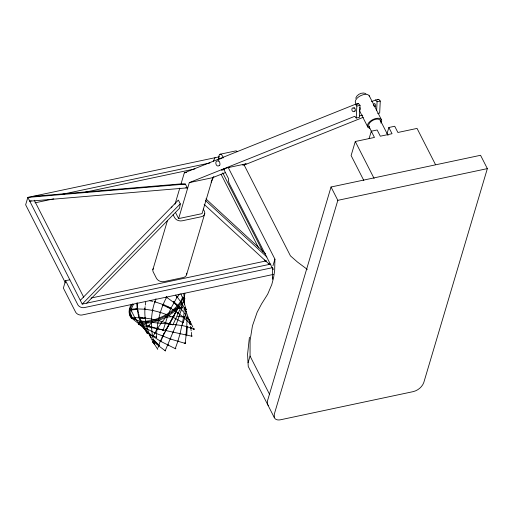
<?xml version="1.0" encoding="UTF-8"?>
<svg xmlns="http://www.w3.org/2000/svg" width="513" height="513" viewBox="0 0 513 513"><rect width="100%" height="100%" fill="white"/><g stroke="black" fill="none" stroke-linecap="round" stroke-linejoin="round"><path stroke-width="0.77" d="M184.481 308.108C184.238 306.928 185.417 308.262 184.449 307.947M184.481 304.575L184.481 298.951L183.744 293.718M173.875 316.239L173.285 316.367L162.762 336.259M137.49 308.679L130.95 309.243C130.36 309.987 131.007 310.25 130.565 309.288M147.782 332.86C146.577 332.591 147.808 333.303 147.539 332.937C146.795 333.2 147.847 332.43 147.289 333.219M146.481 328.628L146.75 328.403A0.802 0.571 -78.4 0 1 147 328.551L146.417 328.621L146.487 329.032M142.838 325.377C144.089 325.293 141.312 325.96 143.383 325.954C140.633 318.265 138.888 319.637 138.92 314.443M146.038 331.174L146.68 331.321L146.481 330.667M184.141 298.989C184.212 297.816 185.385 299.047 184.379 299.361C183.609 299.085 184.693 298.091 184.783 298.867C183.648 298.656 185.238 299.252 184.231 298.649M139.247 317.637C139.363 318.528 140.312 317.444 139.145 317.521C141.12 316.54 145.198 318.708 145.403 318.118M184.334 298.245C184.475 298.887 183.032 297.918 184.257 297.803M184.013 300.951C183.013 302.638 183.603 298.893 183.923 301.15M147.007 326.794L146.397 326.755L146.692 326.268M155.073 332.809C154.791 332.578 154.471 332.386 154.971 333.014M169.123 324.171L165.808 330.115C165.879 330.545 166.475 330.346 165.596 330.5L191.791 336.214L191.349 332.398M183.936 298.361L183.949 297.803M184.847 308.005L184.436 307.653M147.18 333.245L145.647 330.821C141.229 324.28 137.959 316.38 137.253 308.672M183.442 301.099C184.424 300.394 183.045 300.733 183.981 300.656M139.389 318.054L139.696 317.534M139.651 317.797L139.703 317.419M169.207 324.075C170.412 323.325 169.271 324.158 169.361 324.094M177.408 308.089L177.979 308.364L177.748 307.755M178.133 307.896C177.165 308.627 178.216 307.601 178.139 308.185M181.833 325.665L182.134 325.101L182.404 325.55M134.521 318.054C134.156 316.79 136.08 318.092 134.669 318.124C134.162 316.861 135.663 318.079 134.56 318.079M154.669 301.612L154.4 302.176M148.36 325.999C148.969 325.979 148.174 325.781 148.533 326.223M176.126 324.466C176.761 325.088 176.036 323.998 176.709 324.511M181.884 307.236C182.557 308.518 180.877 307.915 181.968 307.197M355.336 104.286L358.529 103.613L360.03 105.351L359.44 117.368L356.24 118.041L356.836 106.031L355.336 104.286L184.327 172.836L181.14 183.551M376.625 110.744L377.074 101.734L375.567 99.997L371.515 101.625M375.567 99.997L378.767 99.317L380.268 101.055L379.671 113.072L377.754 113.476M168.969 323.902L169.393 323.632L168.912 323.883M152.04 322.074L152.214 322.6L151.848 322.113M161.512 323.19C160.787 323.568 162.435 322.632 160.678 323.35M165.5 330.096C166.289 331.097 164.673 330.058 165.917 330.571M167.636 315.078L168.219 315.38M179.55 316.694L179.082 316.399L179.383 316.066M172.9 316.797L173.676 316.694M183.898 317.181L183.327 316.848L184.013 316.681M186.476 334.899L186.078 334.822L186.629 326.415L187.335 326.428L186.636 326.415M187.309 326.428L186.623 326.531L187.316 326.435L186.777 334.912L186.072 334.809M183.859 298.168L184.366 298.047M152.541 310.25L152.361 310.82M156.516 337.278L156.35 337.227C157.01 323.395 159.96 309.506 166.61 297.258L175.856 304.004M186.552 331.186L185.199 343.46L185.231 342.831L185.033 343.351L170.354 338.997L155.041 332.956M186.719 328.884L187.021 318.111M183.731 298.156L184.129 298.027M163.121 335.912L160.845 341.292M151.482 319.419L151.303 318.778L151.585 319.355M184.205 307.992L184.148 311.327M183.904 316.842L183.609 316.694L183.981 316.739M144.833 309.102L144.73 309.615M182.359 307.428C181.916 306.819 182.166 308.557 181.884 307.358M175.337 318.829C176.382 318.464 175.029 318.368 175.446 318.804M183.917 313.552L183.769 317.079M185.488 309.615L186.007 309.063L185.963 309.724M162.352 336.316L163.019 335.9M130.033 309.044L129.507 313.712L130.879 317.791M130.866 311.474L130.616 313.732L131.912 317.432M184.43 297.207L184.879 293.205M166.238 316.585L165.994 317.22L166.404 316.777M136.945 309.448L136.92 308.698M152.111 310.756L152.246 310.089M177.357 296.694C176.389 296.302 177.973 296.809 176.773 297.194M186.431 311.417C185.437 311.801 186.617 310.872 185.789 311.827C187.213 311.237 185.071 311.442 186.379 311.641M153.393 342.581C155.202 345.602 154.015 343.479 154.394 344.217C150.29 329.397 150.149 313.11 155.965 298.733M142.467 325.511L142.928 325.999L142.39 325.486M147.757 332.79L147.686 332.687A0.68 0.577 -34 0 0 147.391 332.527C147.314 334.861 147.744 332.103 143.268 325.697L142.742 325.979L142.717 325.428M171.073 308.595L170.694 308.159L170.579 308.512M167.668 345.102L168.174 344.96L167.975 345.403M272.698 277.135L272.454 279.168L272.692 267.735L273.102 269.556L229.17 183.327L228.413 180.833L228.548 178.678L223.533 168.848M144.999 309.262L144.403 308.941L144.762 309.095M145.198 309.679L144.499 309.23L145.108 308.999M153.105 342.113L152.727 342.267L153.06 342.03C147.289 331.283 143.775 318.919 145.115 306.665M145.307 305.139L145.698 302.08M180.326 333.816L180.268 333.232L180.262 333.835M135.054 317.637C133.784 318.599 135.252 316.662 134.855 318.105M159.21 345.505L153.676 339.869M173.772 316.79L173.356 316.316L173.657 316.149M156.959 328.583C157.645 327.518 157.677 329.404 157.536 328.282M185.834 313.911L185.93 310.282M146.32 331.34L146.833 331.116L146.365 330.757M173.304 316.771L175.44 312.212M173.202 332.02C173.586 332.065 173.509 332.161 173.497 331.86M137.118 308.794C137.227 310.076 138.375 308.717 136.9 309.115M158.305 345.416L158.549 345.756M185.95 309.621L185.943 308.954M186.751 318.252L186.443 317.97L186.854 317.579M249.421 337.278L247.58 354.303L248.241 366.462L274.308 417.627C275.353 419.929 278.193 420.262 280.406 419.794L413.311 391.605C417.954 390.419 422.173 387.033 423.815 382.454L487.35 168.623L480.553 155.285L331.039 187.001L267.497 400.833L267.517 404.289L268.382 405.539M174.048 316.264L173.663 316.194M153.175 336.464L160.325 341.126L158.921 344.723M153.297 336.156C153.227 337.233 154.08 335.829 152.88 336.297M80.291 300.336L178.37 200.083L180.287 203.853L179.55 208.265L86.716 303.145M185.963 309.525L183.846 301.189M160.402 341.414L160.075 340.946L160.665 341.081M183.513 317.22L183.378 316.675L183.955 316.649M183.436 317.201L183.609 316.694M182.205 325.313C182.064 325.146 182.532 325.499 181.98 325.191M137.234 309.435L136.894 303.003M162.871 304.882L163.057 304.286L170.919 308.089L170.547 308.749L162.589 304.934L163.07 304.286M174.17 302.471L173.708 301.913M172.9 324.389L182.025 325.55L183.378 317.996M137.619 309.397L137.227 309.025L137.747 308.691M152.893 310.384L152.194 310.198L152.643 310.455M140.466 324.697C139.748 325.107 139.882 325.319 140.479 324.703A0.802 0.68 -34 0 0 140.184 324.53C139.581 324.498 140.524 325.659 140.421 324.646M179.935 308.082L180.409 307.838L180.294 308.448M179.332 316.726L178.966 316.483L179.306 316.072M185.469 309.448L185.918 309.333M176.908 297.277C177.19 298.034 177.787 296.02 177.235 297.239M160.672 323.357L161.037 323.446M182 307.191L182.333 305.703M182.833 303.459L183.333 301.221M148.77 325.979L149.097 325.8L148.526 326.127M180.249 332.95L181.846 325.499M154.381 301.702L154.932 302.369M147.045 332.783L147.686 332.713L147.199 333.11M165.725 330.103L165.237 330.571L166.013 330.321M147.16 328.621L146.776 329.096M145.102 318.49L139.748 318.098L139.17 317.675M148.443 326.05L152.098 322.093L152.688 322.049L152.162 322.594L151.611 322.414M163.339 304.773L162.974 304.414M145.134 317.836C144.082 319.131 145.512 317.239 145.423 318.227M158.004 347.647L158.902 345.159L153.502 339.779M184.872 317.598L185.725 314.655L180.332 308.14L176.979 305.036M173.452 316.168L172.945 316.656M178.017 340.677L180.076 333.674M69.813 279.777L65.555 280.682L63.362 288.069L75.751 312.391A5.303 4.008 16.5 0 0 81.823 315.046L273.512 274.391M152.861 269.697L167.539 220.301M174.997 204.225L179.774 188.149M225.348 172.592L212.741 177.645L202.045 213.632L178.62 218.602L189.31 182.615L354.74 116.304L356.24 118.041M186.694 274.34L204.758 213.549M182.346 304.337C182 302.702 181.903 305.472 182.564 303.888M272.942 265.811L274.917 259.155L228.323 167.713L229.414 167.475M248.087 362.729L250.062 356.08L250.075 340.542L252.454 325.832L257.154 312.25L261.54 303.946L267.677 294.212L271.762 284.606L273.583 277.713L274.673 270.486L274.917 259.155M331.039 187.001L337.83 200.333L274.295 414.171L274.308 417.627M435.518 164.647L417.05 128.41L397.889 132.476L394.721 126.249L388.86 127.493L392.035 133.72L380.319 136.202L377.151 129.975L371.29 131.219L374.458 137.446L355.285 141.511L351.11 155.548L363.788 180.422M369.097 138.613L371.29 131.219M386.988 133.81L388.86 127.493M154.381 332.95L154.734 332.565M131.572 318.265C132.617 318.586 130.809 318.387 131.482 317.733M152.29 339.529L153.041 339.317M156.157 337.24C157.234 336.445 155.926 338.041 156.35 337.227M179.633 316.406L179.383 316.155L179.685 316.271M142.556 325.973L142.883 325.761M158.421 345.666L165.231 350.757C164.532 350.725 166.372 350.712 165.186 350.802L176.164 324.716L182.07 307.729M139.857 322.844L139.344 322.408L138.997 322.754M155.657 336.951C152.194 335.868 147.859 334.758 146.397 331.058L152.945 336.239L153.214 335.97A0.68 0.481 -78.4 0 1 153.458 336.098L153.522 336.284M136.862 309.326L137.247 309.025M166.828 297.508L166.539 297.098L166.129 297.604M148.642 326.274L148.866 325.71L148.251 325.826M173.035 316.483L173.625 316.745L173.112 316.45M165.757 330.654L163.653 334.521M153.406 341.921L152.72 342.036L153.143 342.363M162.73 304.536L163.044 304.369M184.007 300.297L184.481 298.951L184.013 298.245M175.517 347.904L177.812 341.376M139.44 322.69C139.299 322.215 139.914 323.549 139.716 322.497M179.268 316.681L179.069 316.303M179.383 316.155L179.031 316.418M176.575 324.466L176.01 324.864L176.26 324.453M166.61 296.95L166.25 297.027M139.716 317.945L139.106 317.913L139.267 317.419M151.739 322.485L151.976 322.324M139.478 322.966L139.619 322.536M145.519 318.015L144.89 318.079M173.503 302.561L174.061 301.958L180.454 307.896L179.909 308.39L173.638 302.465M174.067 301.965L173.452 302.49M143.274 325.55L142.531 325.8L143.3 325.858M139.279 324.126L138.587 324.113L138.779 323.6M173.227 331.86L173.477 332.071M160.563 341.087L160.415 340.889M173.67 316.527L170.169 322.773M162.525 336.272L162.999 335.823L162.352 336.227M144.371 309.198L144.474 309.666M146.391 326.544C147.43 325.896 146.571 327.127 146.462 326.249M155.029 301.913L154.56 301.58M153.554 335.534L156.869 329.25M154.759 332.527L155.073 332.674M162.499 335.746L163.237 336.214M168.007 345.178L168.11 344.819L167.841 345.448M160.896 341.222L160.684 340.889M182.134 303.792L182.506 303.792L172.952 324.78C173.009 324.896 172.503 324.684 172.996 324.832L157.901 320.439L158.286 320.587M175.593 348.577L175.408 348.846L175.677 348.231M184.834 318.432L184.808 318.022L184.436 318.406M184.763 298.752L184.231 298.855M170.9 339.042L170.463 338.67L170.572 339.112M175.196 318.496L175.626 318.4M160.325 341.126L160.973 339.728M161.621 338.33L162.275 336.938M131.283 304.446C129 308.127 128.147 312.994 130.43 316.906M130.052 308.941L132.412 303.895M131.097 309.326L133.393 304.421M180.557 301.702L182.852 296.809M181.012 302.593L183.301 297.694M355.682 98.265C357.074 94.245 361.992 91.878 365.942 93.546M154.997 332.616L154.689 333.097M182.327 303.997L183.782 300.939L180.82 293.667M213.337 161.236L215.024 157.709M218.153 159.639L218.846 158.196M211.106 182.166L213.863 176.395M173.137 316.643L173.477 316.22M166.616 297.149L166.571 297.899M183.436 300.971L184.007 300.727M182.077 303.972L182.429 303.658L182.384 304.26M138.978 317.81L139.318 317.393L139.844 317.701M181.942 304.337L182.051 303.702M177.652 307.967C177.498 308.377 177.96 308.339 177.581 307.98M171.227 307.717L177.036 297.303M177.421 308.57L177.434 308.076L177.735 308.345M173.567 316.149L169.816 322.921M173.913 315.489L177.69 308.23L179.531 307.999M163.153 335.169L164.519 332.565M174.029 315.848L177.947 308.416M169.816 323.818L169.123 323.62M169.187 323.754L169.54 323.613M169.713 323.716L169.399 323.774M187.021 317.887L186.52 317.797M165.635 330.141L166.071 330.186M165.654 330.263L166.039 330.199M165.737 330.289L166.109 330.237M173.413 316.803L173.189 316.188L173.586 316.264M158.793 345.595L159.126 345.204L158.889 345.615M167.424 327.66L169.38 324.222M177.338 297.271L177.12 296.783M165.827 330.436L167.174 328.083M177.754 341.164L178.094 341.408M174.215 302.401L173.881 302.029M152.181 322.042L152.169 322.619L152.233 321.984M137.099 309.281L136.862 309.268M157.273 328.589L165.596 330.5M157.594 328.705L157.626 328.326M160.909 323.472L161.589 323.196M190.272 324.511C190.297 323.35 191.599 324.274 190.272 324.517M178.171 341.427L178.178 340.985M134.509 318.009L135.066 317.752M166.045 297.578L166.34 296.86M139.17 323.972L138.856 324.293L138.76 323.658M179.063 316.239L179.428 316.29M178.101 313.308L178.165 312.706L177.793 313.225M130.988 309.743L130.629 309.935L131.039 309.717M166.039 317.258L165.802 316.81L165.628 317.291M165.68 322.613L165.109 322.408M149.758 334.713C148.982 334.046 149.61 334.553 149.495 334.848M131.815 317.797L131.392 318.092M161.024 323.087L161.531 323.235M169.194 324.004L161.095 323.318L157.6 328.371M185.873 314.802L185.571 314.296L185.456 314.931M138.985 323.966L138.67 324.152L138.709 323.716M179.383 294.103L177.408 297.194M158.337 345.339L158.895 345.178M184.763 318.092L184.263 318.195L184.449 318.637M165.962 316.925L165.802 316.81M166.141 317.271C165.532 316.457 167.443 316.617 166.058 316.861M165.552 350.706L165.487 350.783M180.595 301.618C173.881 311.263 163.134 317.534 151.861 320.336M181.051 302.51L177.113 307.473L171.842 312.116M178.357 307.633L181.493 303.683M139.683 317.913L139.279 317.457M139.222 324.19L138.831 324.254L139.299 324.062M188.72 319.317L190.143 324.838M139.799 317.874L139.709 317.662A0.802 0.609 15.8 0 0 139.382 317.464L139.26 317.611M186.463 317.906L187.059 317.63M219.532 156.754L27.843 197.409L82.208 304.1L180.287 203.853M151.899 322.421L161.095 323.318M146.391 331.347L146.821 331M154.618 301.702L155.067 301.811M165.359 330.378L165.891 330.135M161.031 322.927L161.396 323.479M154.509 302.195L154.432 301.747M191.06 327.91C191.734 326.89 189.682 327.794 190.881 327.987M174.196 310.173L176.369 308.262M177.363 308.672L172.477 312.975L166.353 316.912M185.469 314.668L185.796 314.431M134.464 317.688L142.665 317.893M157.049 328.333L157.26 328.282M137.266 309.326L130.962 310.006M158.389 345.717L153.47 340.824M135.406 309.115L137.26 309.172M172.028 312.084L168.674 314.155M190.304 321.895C191.24 320.952 189.015 321.536 190.111 321.959M131.912 318.349L131.495 318.278M166.263 317.214L166.007 316.899M184.449 307.768L184.802 307.71M176.825 297.2L177.261 296.674M166.77 315.373L158.536 319.477M160.152 312.808C160.088 311.769 160.806 312.686 160.024 312.411M157.446 328.243L157.728 328.448M146.949 326.781L146.455 326.743M184.186 298.746L184.725 298.572M157.741 348.987C157.331 349.366 157.998 349.167 157.568 349.084L153.894 343.344M151.662 327.878L151.168 327.55L151.777 327.525M142.858 325.569L142.588 325.845L143.114 325.466M157.247 328.07L157.741 328.179M158.992 320.362L165.757 317.252M152.085 336.053L152.861 335.912L152.079 336.06M139.19 322.478L139.549 322.459M219.455 159.177L222.341 158.017M356.503 104.428L358.529 103.613M377.279 99.913L378.767 99.317M242.36 165.013L243.842 164.416L290.435 255.865L297.418 262.002L307.306 269.415M243.271 164.962L246.163 163.801L227.323 167.796L221.552 170.111L224.566 169.47M243.899 165.154L363.332 117.278M188.931 319.458C189.182 319.804 188.746 319.759 188.996 319.182M190.586 327.717L191.125 327.615M151.617 321.433L157.914 319.573M152.521 322.279L158.248 320.587M139.363 317.81L139.735 317.765M356.836 106.031L360.03 105.351M377.074 101.734L380.268 101.055M354.207 107.877C350.193 106.685 351.815 113.905 354.99 111.039M359.619 115.829L362.717 115.175M220.019 154.246L235.538 150.957A6.438 2.462 78 0 1 237.243 151.668M218.467 160.864C214.011 159.703 215.761 168.315 219.442 165.475M31.267 200.859L29.767 201.173L187.328 187.854L185.411 184.09L181.48 183.846L32.357 196.453M62.496 194.235L209.888 162.974M34.967 202.84L53.782 198.852M85.139 192.202L194.895 168.924M184.327 172.836L186.668 172.336M189.31 182.615L212.741 177.645M337.83 200.333L487.35 168.623M91.07 298.047L266.683 260.803M82.208 304.1L270.89 264.08M272.583 267.664L84.017 307.659A5.303 4.008 16.5 0 1 77.95 305.004L65.555 280.682M186.501 335.149L186.168 334.733L186.706 334.765M151.886 327.57L151.117 327.627L151.559 327.576M170.534 339.208L170.733 338.644M184.411 308.345L184.18 308.082L184.404 308.422M156.619 328.756L157.26 328.871M191.875 336.047C191.868 335.746 191.965 336.31 191.881 336.092M151.162 320.542L144.538 321.362L138.837 320.907L134.265 319.163M150.88 321.523L144.993 322.254L139.19 321.773M146.827 322.164L148.334 321.972M151.053 322.581L145.019 323.331L142.05 323.087M132.335 317.932L133.835 317.784M134.592 317.707L140.152 324.825L146.179 330.827M134.393 317.816L134.842 318.015M142.588 325.813L142.864 325.999M133.079 309.32L130.757 309.531L134.804 317.688M185.411 184.09L27.843 197.409L25.65 204.796L65.446 282.907M158.216 320.869L158.075 320.343L158.421 320.394M170.771 316.771L165.943 317.06L161.3 322.959M173.028 316.636L173.567 316.617M177.549 316.572L179.14 316.553M184.456 307.864L184.84 307.903M167.822 315.54L168.033 314.854L163.23 330.103L146.75 326.524M173.817 301.971L173.631 302.311M137.51 308.941L144.794 309.204M151.2 319.035L151.624 319.06M185.757 187.758L187.328 187.854M146.487 330.782L146.833 331.02M169.495 324.049L171.304 324.229M179.454 316.585L182.82 316.938M145.128 318.073L150.726 318.9M152.284 310.294L160.325 312.379L167.341 314.899M145.096 309.249L151.406 310.205M180.345 333.636L180.012 333.482M149.969 300.804L152.887 301.375M154.349 301.663L155.048 301.907M151.489 319.015L158.613 320.599M182.025 325.55L186.187 326.435M146.596 326.492L142.704 325.582M157.324 328.5L148.481 325.992L139.318 322.703M142.075 325.396L138.882 323.947M137.272 308.717L137.074 309.012M186.879 326.582L193.856 329.256M155.74 302.086L162.711 304.459M178.011 308.05L177.678 307.806M156.927 329.115L156.721 328.673L157.164 328.576M174.914 318.278L168.04 315.149L170.88 308.396L167.456 306.723M175.26 348.628L160.992 341.498M163.089 304.587L163.397 304.466M154.702 332.809L146.692 328.795L139.902 324.582M175.606 318.586L182.981 322.651L184.661 318.336L178.075 313.02L171.534 308.82M178.12 312.776L177.742 313.212M139.254 324.178L131.963 318.316M187.861 318.829L188.951 319.625M205.931 198.909L265.49 253.711M205.489 200.506L266.818 256.936M204.148 204.379L269.383 264.4L268.748 263.143M134.368 319.221L131.463 316.547L130.584 314.001M154.753 341.991L157.51 344.691M175.324 295.084L176.934 296.661M185.199 318.881L190.631 324.287M153.753 340.568L156.471 343.274M165.308 322.76L165.564 322.388M149.296 335.297L151.226 337.689M177.87 297.848L181.583 303.055M186.546 315.944L190.227 321.715L189.271 320.144M147.366 332.899L142.146 323.927M369.18 95.681L381.364 119.593M380.255 120.202L388.008 135.413M368.905 126.416L371.72 131.95M356.33 104.517L355.612 103.113A7.74 4.117 -27 0 1 361.049 95.476A7.74 4.117 -27 0 1 369.527 96.707M359.555 110.846L367.795 127.019M355.285 141.511L374.112 178.46M222.757 172.887L263.105 252.075M221.154 174.42L258.59 247.894M264.772 260.02L265.497 261.45M203.276 209.099L204.334 211.176A5.887 4.45 16.5 0 1 201.276 216.749L182.109 220.814A5.887 4.45 16.5 0 1 174.516 217.499L173.105 214.735M250.062 356.08L269.479 394.183M175.414 212.311L178.62 218.602M34.275 200.217L83.709 297.239M182.41 304.273L185.597 310.577M185.95 311.276L186.213 311.859M190.56 322.401L192.869 327.198M140.889 321.003L141.517 322.465M186.463 312.564L188.701 318.919M137.747 309.826L138.619 313.276M137.401 308.935L137.856 310.872M190.483 326.332L191.176 330.872M186.713 317.579L186.764 318.041M137.234 302.837L137.503 307.556M137.227 303.985L137.362 307.896M359.356 109.731A1.635 0.455 73.5 0 0 359.882 109.91L359.959 109.686A1.635 0.782 82.9 0 0 359.831 107.384M218.769 158.389A6.438 2.462 78 0 1 220.276 154.182A6.438 2.462 78 0 1 223.341 157.927M369.828 128.256A7.74 4.117 -27 0 1 368.847 122.601A7.74 4.117 -27 0 1 378.331 118.234A7.74 4.117 -27 0 1 380.967 123.133M374.208 103.934A1.635 0.622 78 0 1 375.08 104.036A1.635 0.622 78 0 1 375.503 106.197A1.635 0.622 78 0 1 374.702 106.473M373.246 104.216A1.635 0.462 73.5 0 1 373.573 104.857M373.714 105.255A1.635 0.462 73.5 0 1 373.9 106.069M353.912 108.532A1.635 0.622 78 0 1 354.669 108.076A1.635 0.622 78 0 1 355.297 110.141A1.635 0.622 78 0 1 354.65 110.962M218.089 161.268A2.353 0.898 78 0 1 219.763 162.685A2.353 0.898 78 0 1 219.198 165.442M369.584 127.057A6.477 3.444 -27 0 1 373.451 120.029A6.477 3.444 -27 0 1 380.434 122.068M153.24 268.594A5.887 4.45 16.5 0 0 153.284 272.07L156.452 278.29A5.887 4.45 16.5 0 0 164.045 281.611L183.212 277.546A5.887 4.45 16.5 0 0 186.674 273.16M171.304 207.803A5.887 4.45 16.5 0 1 172.047 206.861M162.897 330.096C163.602 330.423 163.217 329.936 162.858 330.122M193.478 329.128C194.1 330.192 194.472 328.064 193.478 329.128M182.525 322.613C182.936 323.767 183.507 321.645 182.525 322.613M182.711 322.921L183.032 322.337L182.711 322.921M175.234 348.372L175.792 348.699L175.234 348.372M189.829 321.811L190.528 321.433L189.829 321.811M193.497 329.301L194.215 328.974L193.536 329.269M184.847 343.088L185.52 343.235L184.847 343.088"/></g></svg>
